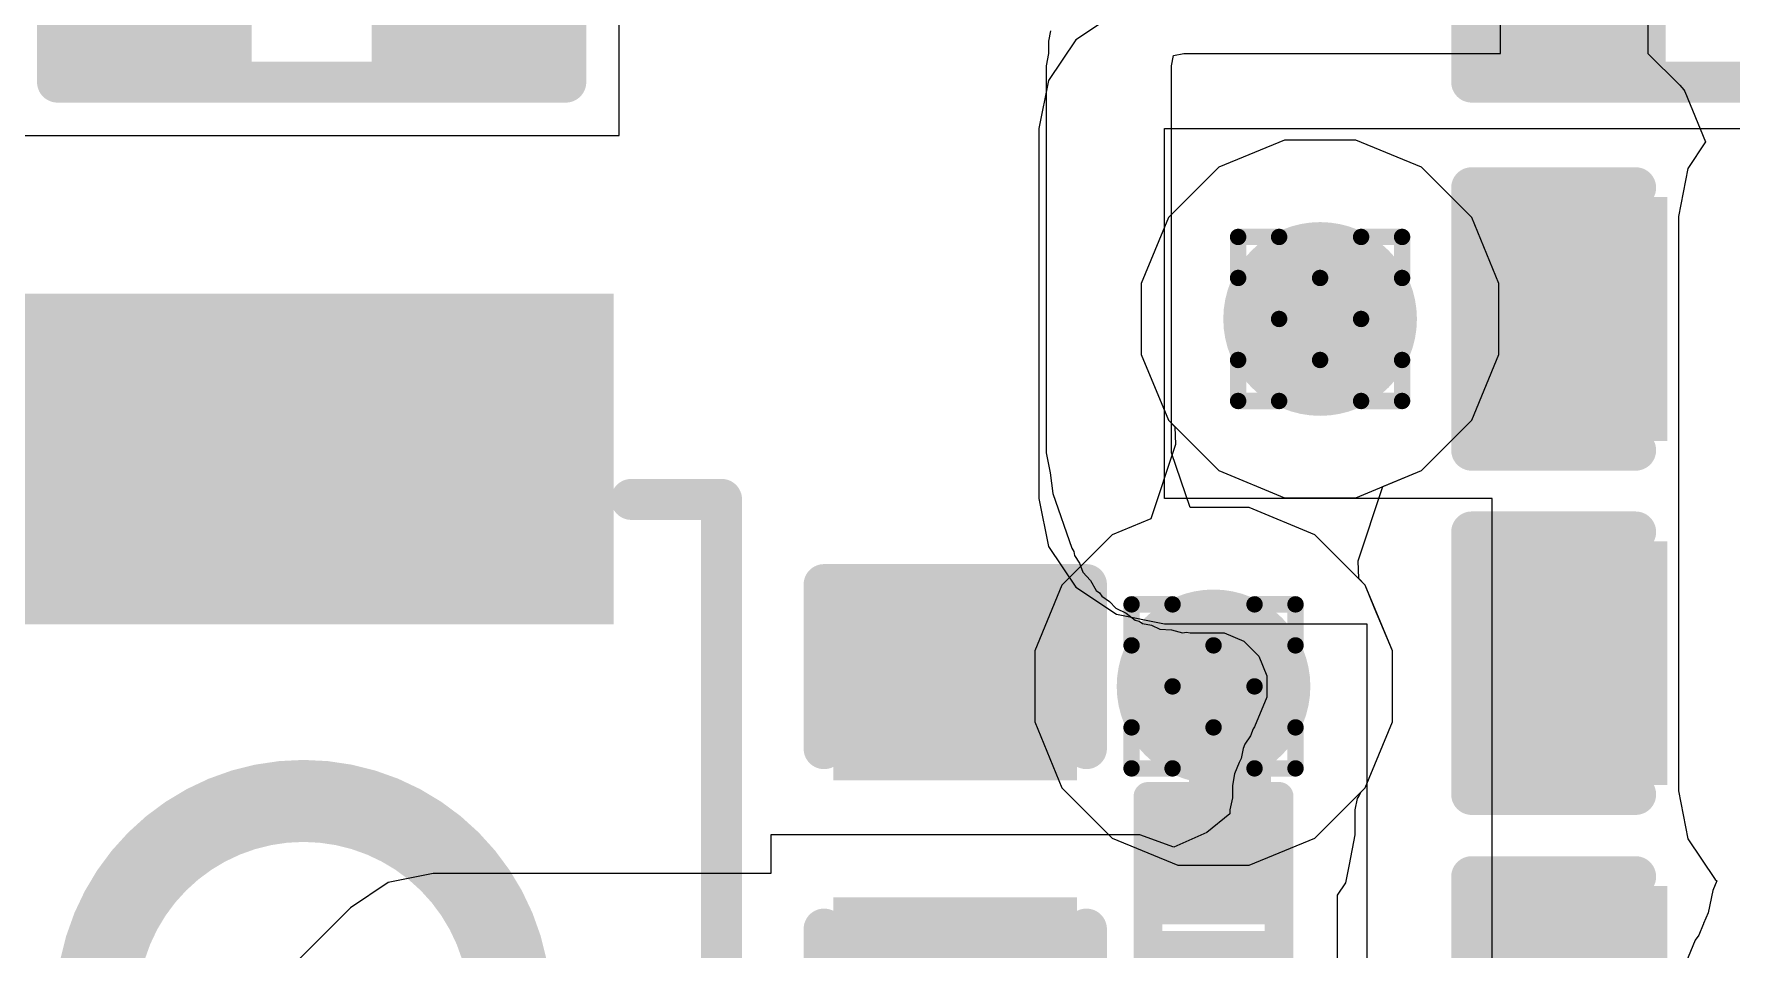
# Model space of a CAD drawing. Header units: inches. Extents: x -11 to 5379, y 0 to 5429.
# Drawn here: x 128.48 to 133.73, y 48.46 to 51.3 of the extents above; entities that cross this region are included whole.
import ezdxf

# ---------------------------------------------------------------- set-up
doc = ezdxf.new("R2010")
doc.units = ezdxf.units.IN
for name, color, linetype in [('Bottom Layer', 5, 'Continuous'), ('Drill Drawing', 1, 'Continuous'), ('GND', 16, 'Continuous'), ('PWR', 76, 'Continuous'), ('Top Layer', 1, 'Continuous'), ('Top Overlay', 2, 'Continuous'), ('Top Paste', 8, 'Continuous'), ('Top Solder', 216, 'Continuous'), ('Via Holes', 16, 'Continuous')]:
    doc.layers.add(name, color=color, linetype=linetype)

# ---------------------------------------------------------------- blocks, each defined once
blk = doc.blocks.new('B3U_1000P_188')
at = {"layer": 'Top Layer'}
for points in [[(-2.11, 0.86), (-1.29, 0.86), (-1.29, -0.86), (-2.11, -0.86)], [(1.29, 0.86), (2.11, 0.86), (2.11, -0.86), (1.29, -0.86)]]:
    blk.add_hatch(color=1, dxfattribs=at).paths.add_polyline_path(points)
at = {"layer": 'Top Paste'}
for points in [[(-2.11, 0.86), (-1.29, 0.86), (-1.29, -0.86), (-2.11, -0.86)], [(1.29, 0.86), (2.11, 0.86), (2.11, -0.86), (1.29, -0.86)]]:
    blk.add_hatch(color=8, dxfattribs=at).paths.add_polyline_path(points)
at = {"layer": 'Top Solder'}
for points in [[(-2.2116, 0.9616), (-1.1884, 0.9616), (-1.1884, -0.9616), (-2.2116, -0.9616)], [(1.1884, 0.9616), (2.2116, 0.9616), (2.2116, -0.9616), (1.1884, -0.9616)]]:
    blk.add_hatch(color=216, dxfattribs=at).paths.add_polyline_path(points)
at = {"layer": 'Top Overlay'}
for points in [[(-1.5748, 1.2954, 0.127, 0.127, 0), (-1.5748, 1.016, 0.127, 0.127, 0)], [(-1.5748, 1.2954, 0.127, 0.127, 0), (1.5748, 1.2954, 0.127, 0.127, 0)], [(1.5748, 1.2954, 0.127, 0.127, 0), (1.5748, 1.016, 0.127, 0.127, 0)], [(-1.5748, -1.016, 0.127, 0.127, 0), (-1.5748, -1.2954, 0.127, 0.127, 0)], [(1.5748, -1.016, 0.127, 0.127, 0), (1.5748, -1.2954, 0.127, 0.127, 0)], [(-1.5748, -1.2954, 0.127, 0.127, 0), (1.5748, -1.2954, 0.127, 0.127, 0)]]:
    blk.add_lwpolyline(points, format="xyseb", dxfattribs=at)
for points in [[(-1.6065, 1.2954, 0.0635, 0.0635, 1), (-1.5431, 1.2954, 0.0635, 0.0635, 1)], [(-1.6065, 1.2954, 0.0635, 0.0635, 1), (-1.5431, 1.2954, 0.0635, 0.0635, 1)], [(1.5431, 1.2954, 0.0635, 0.0635, 1), (1.6066, 1.2954, 0.0635, 0.0635, 1)], [(1.5431, 1.2954, 0.0635, 0.0635, 1), (1.6066, 1.2954, 0.0635, 0.0635, 1)], [(-1.6065, 1.016, 0.0635, 0.0635, 1), (-1.5431, 1.016, 0.0635, 0.0635, 1)], [(1.5431, 1.016, 0.0635, 0.0635, 1), (1.6066, 1.016, 0.0635, 0.0635, 1)], [(0.6411, 0, 0.254, 0.254, 1), (-0.6411, 0, 0.254, 0.254, 1)], [(-0.7046, 0, 0.127, 0.127, 1), (-0.5776, 0, 0.127, 0.127, 1)], [(0.5776, 0, 0.127, 0.127, 1), (0.7046, 0, 0.127, 0.127, 1)], [(-1.6065, -1.016, 0.0635, 0.0635, 1), (-1.5431, -1.016, 0.0635, 0.0635, 1)], [(1.5431, -1.016, 0.0635, 0.0635, 1), (1.6066, -1.016, 0.0635, 0.0635, 1)], [(-1.6065, -1.2954, 0.0635, 0.0635, 1), (-1.5431, -1.2954, 0.0635, 0.0635, 1)], [(-1.6065, -1.2954, 0.0635, 0.0635, 1), (-1.5431, -1.2954, 0.0635, 0.0635, 1)], [(1.5431, -1.2954, 0.0635, 0.0635, 1), (1.6066, -1.2954, 0.0635, 0.0635, 1)], [(1.5431, -1.2954, 0.0635, 0.0635, 1), (1.6066, -1.2954, 0.0635, 0.0635, 1)]]:
    blk.add_lwpolyline(points, format="xyseb", close=True, dxfattribs=at)
blk = doc.blocks.new('R___0402_430')
at = {"layer": 'Top Layer'}
for points in [[(-0.6985, -0.3175), (-0.6985, 0.3175), (-0.2413, 0.3175), (-0.2413, -0.3175)], [(0.2413, -0.3175), (0.2413, 0.3175), (0.6985, 0.3175), (0.6985, -0.3175)]]:
    blk.add_hatch(color=1, dxfattribs=at).paths.add_polyline_path(points)
at = {"layer": 'Top Paste'}
for points in [[(-0.6985, -0.3175), (-0.6985, 0.3175), (-0.2413, 0.3175), (-0.2413, -0.3175)], [(0.2413, -0.3175), (0.2413, 0.3175), (0.6985, 0.3175), (0.6985, -0.3175)]]:
    blk.add_hatch(color=8, dxfattribs=at).paths.add_polyline_path(points)
at = {"layer": 'Top Solder'}
for points in [[(-0.7535, -0.3725), (-0.7535, 0.3725), (-0.1863, 0.3725), (-0.1863, -0.3725)], [(0.1863, -0.3725), (0.1863, 0.3725), (0.7535, 0.3725), (0.7535, -0.3725)]]:
    blk.add_hatch(color=216, dxfattribs=at).paths.add_polyline_path(points)
at = {"layer": 'Top Overlay'}
for points in [[(-0.7874, 0.4064, 0.127, 0.127, 0), (-0.7874, -0.4064, 0.127, 0.127, 0)], [(0.7874, 0.4064, 0.127, 0.127, 0), (-0.7874, 0.4064, 0.127, 0.127, 0)], [(0.7874, 0.4064, 0.127, 0.127, 0), (0.7874, -0.4064, 0.127, 0.127, 0)], [(0.7874, -0.4064, 0.127, 0.127, 0), (-0.7874, -0.4064, 0.127, 0.127, 0)], [(0.8128, -0.4318, 0.00323, 0.00323, 0), (-0.8128, -0.4318, 0.00323, 0.00323, 0)]]:
    blk.add_lwpolyline(points, format="xyseb", dxfattribs=at)
for points in [[(-0.8191, 0.4064, 0.0635, 0.0635, 1), (-0.7556, 0.4064, 0.0635, 0.0635, 1)], [(-0.8191, 0.4064, 0.0635, 0.0635, 1), (-0.7556, 0.4064, 0.0635, 0.0635, 1)], [(0.7556, 0.4064, 0.0635, 0.0635, 1), (0.8191, 0.4064, 0.0635, 0.0635, 1)], [(0.7556, 0.4064, 0.0635, 0.0635, 1), (0.8191, 0.4064, 0.0635, 0.0635, 1)], [(-0.8191, -0.4064, 0.0635, 0.0635, 1), (-0.7556, -0.4064, 0.0635, 0.0635, 1)], [(-0.8191, -0.4064, 0.0635, 0.0635, 1), (-0.7556, -0.4064, 0.0635, 0.0635, 1)], [(0.7556, -0.4064, 0.0635, 0.0635, 1), (0.8191, -0.4064, 0.0635, 0.0635, 1)], [(0.7556, -0.4064, 0.0635, 0.0635, 1), (0.8191, -0.4064, 0.0635, 0.0635, 1)], [(-0.8136, -0.4318, 0.00161, 0.00161, 1), (-0.812, -0.4318, 0.00161, 0.00161, 1)], [(0.812, -0.4318, 0.00161, 0.00161, 1), (0.8136, -0.4318, 0.00161, 0.00161, 1)]]:
    blk.add_lwpolyline(points, format="xyseb", close=True, dxfattribs=at)
blk = doc.blocks.new('R___0402_459')
at = {"layer": 'Top Layer'}
for points in [[(-0.6985, -0.3175), (-0.6985, 0.3175), (-0.2413, 0.3175), (-0.2413, -0.3175)], [(0.2413, -0.3175), (0.2413, 0.3175), (0.6985, 0.3175), (0.6985, -0.3175)]]:
    blk.add_hatch(color=1, dxfattribs=at).paths.add_polyline_path(points)
at = {"layer": 'Top Paste'}
for points in [[(-0.6985, -0.3175), (-0.6985, 0.3175), (-0.2413, 0.3175), (-0.2413, -0.3175)], [(0.2413, -0.3175), (0.2413, 0.3175), (0.6985, 0.3175), (0.6985, -0.3175)]]:
    blk.add_hatch(color=8, dxfattribs=at).paths.add_polyline_path(points)
at = {"layer": 'Top Solder'}
for points in [[(-0.7535, -0.3725), (-0.7535, 0.3725), (-0.1863, 0.3725), (-0.1863, -0.3725)], [(0.1863, -0.3725), (0.1863, 0.3725), (0.7535, 0.3725), (0.7535, -0.3725)]]:
    blk.add_hatch(color=216, dxfattribs=at).paths.add_polyline_path(points)
at = {"layer": 'Top Overlay'}
for points in [[(0.7874, 0.4064, 0.127, 0.127, 0), (-0.7874, 0.4064, 0.127, 0.127, 0)], [(-0.7874, 0.4064, 0.127, 0.127, 0), (-0.7874, -0.4064, 0.127, 0.127, 0)], [(0.7874, 0.4064, 0.127, 0.127, 0), (0.7874, -0.4064, 0.127, 0.127, 0)], [(0.7874, -0.4064, 0.127, 0.127, 0), (-0.7874, -0.4064, 0.127, 0.127, 0)], [(0.8128, -0.4318, 0.00323, 0.00323, 0), (-0.8128, -0.4318, 0.00323, 0.00323, 0)]]:
    blk.add_lwpolyline(points, format="xyseb", dxfattribs=at)
for points in [[(-0.8191, 0.4064, 0.0635, 0.0635, 1), (-0.7556, 0.4064, 0.0635, 0.0635, 1)], [(-0.8191, 0.4064, 0.0635, 0.0635, 1), (-0.7556, 0.4064, 0.0635, 0.0635, 1)], [(0.7556, 0.4064, 0.0635, 0.0635, 1), (0.8191, 0.4064, 0.0635, 0.0635, 1)], [(0.7556, 0.4064, 0.0635, 0.0635, 1), (0.8191, 0.4064, 0.0635, 0.0635, 1)], [(-0.8191, -0.4064, 0.0635, 0.0635, 1), (-0.7556, -0.4064, 0.0635, 0.0635, 1)], [(-0.8191, -0.4064, 0.0635, 0.0635, 1), (-0.7556, -0.4064, 0.0635, 0.0635, 1)], [(0.7556, -0.4064, 0.0635, 0.0635, 1), (0.8191, -0.4064, 0.0635, 0.0635, 1)], [(0.7556, -0.4064, 0.0635, 0.0635, 1), (0.8191, -0.4064, 0.0635, 0.0635, 1)], [(-0.8136, -0.4318, 0.00161, 0.00161, 1), (-0.812, -0.4318, 0.00161, 0.00161, 1)], [(0.812, -0.4318, 0.00161, 0.00161, 1), (0.8136, -0.4318, 0.00161, 0.00161, 1)]]:
    blk.add_lwpolyline(points, format="xyseb", close=True, dxfattribs=at)
blk = doc.blocks.new('DFN_2_0_3_0_6__570')
at = {"layer": 'Top Layer'}
for points in [[(-0.33, -0.13), (-0.33, 0.13), (-0.06, 0.13), (-0.06, -0.13)], [(0.06, -0.13), (0.06, 0.13), (0.33, 0.13), (0.33, -0.13)]]:
    blk.add_hatch(color=1, dxfattribs=at).paths.add_polyline_path(points)
at = {"layer": 'Top Paste'}
for points in [[(-0.33, -0.13), (-0.33, 0.13), (-0.06, 0.13), (-0.06, -0.13)], [(0.06, -0.13), (0.06, 0.13), (0.33, 0.13), (0.33, -0.13)]]:
    blk.add_hatch(color=8, dxfattribs=at).paths.add_polyline_path(points)
at = {"layer": 'Top Solder'}
for points in [[(-0.38, -0.18), (-0.38, 0.18), (-0.01, 0.18), (-0.01, -0.18)], [(0.01, -0.18), (0.01, 0.18), (0.38, 0.18), (0.38, -0.18)]]:
    blk.add_hatch(color=216, dxfattribs=at).paths.add_polyline_path(points)
at = {"layer": 'Top Overlay'}
for points in [[(0.4064, 0.2032, 0.0889, 0.0889, 0), (-0.4064, 0.2032, 0.0889, 0.0889, 0)], [(-0.4064, -0.2032, 0.0889, 0.0889, 0), (-0.4064, 0.2032, 0.0889, 0.0889, 0)], [(0.4064, -0.2032, 0.0889, 0.0889, 0), (0.4064, 0.2032, 0.0889, 0.0889, 0)], [(0.4064, -0.2032, 0.0889, 0.0889, 0), (-0.4064, -0.2032, 0.0889, 0.0889, 0)]]:
    blk.add_lwpolyline(points, format="xyseb", dxfattribs=at)
for points in [[(-0.4286, 0.2032, 0.0445, 0.0445, 1), (-0.3842, 0.2032, 0.0445, 0.0445, 1)], [(-0.4286, 0.2032, 0.0445, 0.0445, 1), (-0.3842, 0.2032, 0.0445, 0.0445, 1)], [(0.3842, 0.2032, 0.0445, 0.0445, 1), (0.4286, 0.2032, 0.0445, 0.0445, 1)], [(0.3842, 0.2032, 0.0445, 0.0445, 1), (0.4286, 0.2032, 0.0445, 0.0445, 1)], [(-0.4286, -0.2032, 0.0445, 0.0445, 1), (-0.3842, -0.2032, 0.0445, 0.0445, 1)], [(-0.4286, -0.2032, 0.0445, 0.0445, 1), (-0.3842, -0.2032, 0.0445, 0.0445, 1)], [(0.3842, -0.2032, 0.0445, 0.0445, 1), (0.4286, -0.2032, 0.0445, 0.0445, 1)], [(0.3842, -0.2032, 0.0445, 0.0445, 1), (0.4286, -0.2032, 0.0445, 0.0445, 1)]]:
    blk.add_lwpolyline(points, format="xyseb", close=True, dxfattribs=at)
blk = doc.blocks.new('C___0402_678')
at = {"layer": 'Top Layer'}
for points in [[(-0.6985, -0.3175), (-0.6985, 0.3175), (-0.2413, 0.3175), (-0.2413, -0.3175)], [(0.2413, -0.3175), (0.2413, 0.3175), (0.6985, 0.3175), (0.6985, -0.3175)]]:
    blk.add_hatch(color=1, dxfattribs=at).paths.add_polyline_path(points)
at = {"layer": 'Top Paste'}
for points in [[(-0.6985, -0.3175), (-0.6985, 0.3175), (-0.2413, 0.3175), (-0.2413, -0.3175)], [(0.2413, -0.3175), (0.2413, 0.3175), (0.6985, 0.3175), (0.6985, -0.3175)]]:
    blk.add_hatch(color=8, dxfattribs=at).paths.add_polyline_path(points)
at = {"layer": 'Top Solder'}
for points in [[(-0.7585, -0.3775), (-0.7585, 0.3775), (-0.1813, 0.3775), (-0.1813, -0.3775)], [(0.1813, -0.3775), (0.1813, 0.3775), (0.7585, 0.3775), (0.7585, -0.3775)]]:
    blk.add_hatch(color=216, dxfattribs=at).paths.add_polyline_path(points)
at = {"layer": 'Top Overlay'}
for points in [[(-0.2794, 0.4064, 0.127, 0.127, 0), (-0.7874, 0.4064, 0.127, 0.127, 0)], [(-0.7874, -0.4064, 0.127, 0.127, 0), (-0.7874, 0.4064, 0.127, 0.127, 0)], [(0.7874, 0.4064, 0.127, 0.127, 0), (0.2794, 0.4064, 0.127, 0.127, 0)], [(0.7874, -0.4064, 0.127, 0.127, 0), (0.7874, 0.4064, 0.127, 0.127, 0)], [(-0.2794, -0.4064, 0.127, 0.127, 0), (-0.7874, -0.4064, 0.127, 0.127, 0)], [(0.7874, -0.4064, 0.127, 0.127, 0), (0.2794, -0.4064, 0.127, 0.127, 0)]]:
    blk.add_lwpolyline(points, format="xyseb", dxfattribs=at)
for points in [[(-0.8191, 0.4064, 0.0635, 0.0635, 1), (-0.7556, 0.4064, 0.0635, 0.0635, 1)], [(-0.8191, 0.4064, 0.0635, 0.0635, 1), (-0.7556, 0.4064, 0.0635, 0.0635, 1)], [(-0.3111, 0.4064, 0.0635, 0.0635, 1), (-0.2477, 0.4064, 0.0635, 0.0635, 1)], [(0.2477, 0.4064, 0.0635, 0.0635, 1), (0.3111, 0.4064, 0.0635, 0.0635, 1)], [(0.7556, 0.4064, 0.0635, 0.0635, 1), (0.8191, 0.4064, 0.0635, 0.0635, 1)], [(0.7556, 0.4064, 0.0635, 0.0635, 1), (0.8191, 0.4064, 0.0635, 0.0635, 1)], [(-0.8191, -0.4064, 0.0635, 0.0635, 1), (-0.7556, -0.4064, 0.0635, 0.0635, 1)], [(-0.8191, -0.4064, 0.0635, 0.0635, 1), (-0.7556, -0.4064, 0.0635, 0.0635, 1)], [(-0.3111, -0.4064, 0.0635, 0.0635, 1), (-0.2477, -0.4064, 0.0635, 0.0635, 1)], [(0.2477, -0.4064, 0.0635, 0.0635, 1), (0.3111, -0.4064, 0.0635, 0.0635, 1)], [(0.7556, -0.4064, 0.0635, 0.0635, 1), (0.8191, -0.4064, 0.0635, 0.0635, 1)], [(0.7556, -0.4064, 0.0635, 0.0635, 1), (0.8191, -0.4064, 0.0635, 0.0635, 1)]]:
    blk.add_lwpolyline(points, format="xyseb", close=True, dxfattribs=at)
blk = doc.blocks.new('C___0402_679')
at = {"layer": 'Top Layer'}
for points in [[(-0.6985, -0.3175), (-0.6985, 0.3175), (-0.2413, 0.3175), (-0.2413, -0.3175)], [(0.2413, -0.3175), (0.2413, 0.3175), (0.6985, 0.3175), (0.6985, -0.3175)]]:
    blk.add_hatch(color=1, dxfattribs=at).paths.add_polyline_path(points)
at = {"layer": 'Top Paste'}
for points in [[(-0.6985, -0.3175), (-0.6985, 0.3175), (-0.2413, 0.3175), (-0.2413, -0.3175)], [(0.2413, -0.3175), (0.2413, 0.3175), (0.6985, 0.3175), (0.6985, -0.3175)]]:
    blk.add_hatch(color=8, dxfattribs=at).paths.add_polyline_path(points)
at = {"layer": 'Top Solder'}
for points in [[(-0.7585, -0.3775), (-0.7585, 0.3775), (-0.1813, 0.3775), (-0.1813, -0.3775)], [(0.1813, -0.3775), (0.1813, 0.3775), (0.7585, 0.3775), (0.7585, -0.3775)]]:
    blk.add_hatch(color=216, dxfattribs=at).paths.add_polyline_path(points)
at = {"layer": 'Top Overlay'}
for points in [[(-0.7874, -0.4064, 0.127, 0.127, 0), (-0.7874, 0.4064, 0.127, 0.127, 0)], [(-0.7874, 0.4064, 0.127, 0.127, 0), (-0.2794, 0.4064, 0.127, 0.127, 0)], [(0.2794, 0.4064, 0.127, 0.127, 0), (0.7874, 0.4064, 0.127, 0.127, 0)], [(0.7874, -0.4064, 0.127, 0.127, 0), (0.7874, 0.4064, 0.127, 0.127, 0)], [(-0.7874, -0.4064, 0.127, 0.127, 0), (-0.2794, -0.4064, 0.127, 0.127, 0)], [(0.2794, -0.4064, 0.127, 0.127, 0), (0.7874, -0.4064, 0.127, 0.127, 0)]]:
    blk.add_lwpolyline(points, format="xyseb", dxfattribs=at)
for points in [[(-0.8191, 0.4064, 0.0635, 0.0635, 1), (-0.7556, 0.4064, 0.0635, 0.0635, 1)], [(-0.8191, 0.4064, 0.0635, 0.0635, 1), (-0.7556, 0.4064, 0.0635, 0.0635, 1)], [(-0.3111, 0.4064, 0.0635, 0.0635, 1), (-0.2477, 0.4064, 0.0635, 0.0635, 1)], [(0.2477, 0.4064, 0.0635, 0.0635, 1), (0.3111, 0.4064, 0.0635, 0.0635, 1)], [(0.7556, 0.4064, 0.0635, 0.0635, 1), (0.8191, 0.4064, 0.0635, 0.0635, 1)], [(0.7556, 0.4064, 0.0635, 0.0635, 1), (0.8191, 0.4064, 0.0635, 0.0635, 1)], [(-0.8191, -0.4064, 0.0635, 0.0635, 1), (-0.7556, -0.4064, 0.0635, 0.0635, 1)], [(-0.8191, -0.4064, 0.0635, 0.0635, 1), (-0.7556, -0.4064, 0.0635, 0.0635, 1)], [(-0.3111, -0.4064, 0.0635, 0.0635, 1), (-0.2477, -0.4064, 0.0635, 0.0635, 1)], [(0.2477, -0.4064, 0.0635, 0.0635, 1), (0.3111, -0.4064, 0.0635, 0.0635, 1)], [(0.7556, -0.4064, 0.0635, 0.0635, 1), (0.8191, -0.4064, 0.0635, 0.0635, 1)], [(0.7556, -0.4064, 0.0635, 0.0635, 1), (0.8191, -0.4064, 0.0635, 0.0635, 1)]]:
    blk.add_lwpolyline(points, format="xyseb", close=True, dxfattribs=at)
blk = doc.blocks.new('C___0402_680')
at = {"layer": 'Top Layer'}
for points in [[(-0.6985, -0.3175), (-0.6985, 0.3175), (-0.2413, 0.3175), (-0.2413, -0.3175)], [(0.2413, -0.3175), (0.2413, 0.3175), (0.6985, 0.3175), (0.6985, -0.3175)]]:
    blk.add_hatch(color=1, dxfattribs=at).paths.add_polyline_path(points)
at = {"layer": 'Top Paste'}
for points in [[(-0.6985, -0.3175), (-0.6985, 0.3175), (-0.2413, 0.3175), (-0.2413, -0.3175)], [(0.2413, -0.3175), (0.2413, 0.3175), (0.6985, 0.3175), (0.6985, -0.3175)]]:
    blk.add_hatch(color=8, dxfattribs=at).paths.add_polyline_path(points)
at = {"layer": 'Top Solder'}
for points in [[(-0.7585, -0.3775), (-0.7585, 0.3775), (-0.1813, 0.3775), (-0.1813, -0.3775)], [(0.1813, -0.3775), (0.1813, 0.3775), (0.7585, 0.3775), (0.7585, -0.3775)]]:
    blk.add_hatch(color=216, dxfattribs=at).paths.add_polyline_path(points)
at = {"layer": 'Top Overlay'}
for points in [[(-0.7874, -0.4064, 0.127, 0.127, 0), (-0.7874, 0.4064, 0.127, 0.127, 0)], [(-0.7874, 0.4064, 0.127, 0.127, 0), (-0.2794, 0.4064, 0.127, 0.127, 0)], [(0.2794, 0.4064, 0.127, 0.127, 0), (0.7874, 0.4064, 0.127, 0.127, 0)], [(0.7874, -0.4064, 0.127, 0.127, 0), (0.7874, 0.4064, 0.127, 0.127, 0)], [(-0.7874, -0.4064, 0.127, 0.127, 0), (-0.2794, -0.4064, 0.127, 0.127, 0)], [(0.2794, -0.4064, 0.127, 0.127, 0), (0.7874, -0.4064, 0.127, 0.127, 0)]]:
    blk.add_lwpolyline(points, format="xyseb", dxfattribs=at)
for points in [[(-0.8191, 0.4064, 0.0635, 0.0635, 1), (-0.7556, 0.4064, 0.0635, 0.0635, 1)], [(-0.8191, 0.4064, 0.0635, 0.0635, 1), (-0.7556, 0.4064, 0.0635, 0.0635, 1)], [(-0.3111, 0.4064, 0.0635, 0.0635, 1), (-0.2477, 0.4064, 0.0635, 0.0635, 1)], [(0.2477, 0.4064, 0.0635, 0.0635, 1), (0.3111, 0.4064, 0.0635, 0.0635, 1)], [(0.7556, 0.4064, 0.0635, 0.0635, 1), (0.8191, 0.4064, 0.0635, 0.0635, 1)], [(0.7556, 0.4064, 0.0635, 0.0635, 1), (0.8191, 0.4064, 0.0635, 0.0635, 1)], [(-0.8191, -0.4064, 0.0635, 0.0635, 1), (-0.7556, -0.4064, 0.0635, 0.0635, 1)], [(-0.8191, -0.4064, 0.0635, 0.0635, 1), (-0.7556, -0.4064, 0.0635, 0.0635, 1)], [(-0.3111, -0.4064, 0.0635, 0.0635, 1), (-0.2477, -0.4064, 0.0635, 0.0635, 1)], [(0.2477, -0.4064, 0.0635, 0.0635, 1), (0.3111, -0.4064, 0.0635, 0.0635, 1)], [(0.7556, -0.4064, 0.0635, 0.0635, 1), (0.8191, -0.4064, 0.0635, 0.0635, 1)], [(0.7556, -0.4064, 0.0635, 0.0635, 1), (0.8191, -0.4064, 0.0635, 0.0635, 1)]]:
    blk.add_lwpolyline(points, format="xyseb", close=True, dxfattribs=at)
blk = doc.blocks.new('C___0402_681')
at = {"layer": 'Top Layer'}
for points in [[(-0.6985, -0.3175), (-0.6985, 0.3175), (-0.2413, 0.3175), (-0.2413, -0.3175)], [(0.2413, -0.3175), (0.2413, 0.3175), (0.6985, 0.3175), (0.6985, -0.3175)]]:
    blk.add_hatch(color=1, dxfattribs=at).paths.add_polyline_path(points)
at = {"layer": 'Top Paste'}
for points in [[(-0.6985, -0.3175), (-0.6985, 0.3175), (-0.2413, 0.3175), (-0.2413, -0.3175)], [(0.2413, -0.3175), (0.2413, 0.3175), (0.6985, 0.3175), (0.6985, -0.3175)]]:
    blk.add_hatch(color=8, dxfattribs=at).paths.add_polyline_path(points)
at = {"layer": 'Top Solder'}
for points in [[(-0.7585, -0.3775), (-0.7585, 0.3775), (-0.1813, 0.3775), (-0.1813, -0.3775)], [(0.1813, -0.3775), (0.1813, 0.3775), (0.7585, 0.3775), (0.7585, -0.3775)]]:
    blk.add_hatch(color=216, dxfattribs=at).paths.add_polyline_path(points)
at = {"layer": 'Top Overlay'}
for points in [[(-0.7874, 0.4064, 0.127, 0.127, 0), (-0.2794, 0.4064, 0.127, 0.127, 0)], [(-0.7874, -0.4064, 0.127, 0.127, 0), (-0.7874, 0.4064, 0.127, 0.127, 0)], [(0.2794, 0.4064, 0.127, 0.127, 0), (0.7874, 0.4064, 0.127, 0.127, 0)], [(0.7874, -0.4064, 0.127, 0.127, 0), (0.7874, 0.4064, 0.127, 0.127, 0)], [(-0.7874, -0.4064, 0.127, 0.127, 0), (-0.2794, -0.4064, 0.127, 0.127, 0)], [(0.2794, -0.4064, 0.127, 0.127, 0), (0.7874, -0.4064, 0.127, 0.127, 0)]]:
    blk.add_lwpolyline(points, format="xyseb", dxfattribs=at)
for points in [[(-0.8191, 0.4064, 0.0635, 0.0635, 1), (-0.7556, 0.4064, 0.0635, 0.0635, 1)], [(-0.8191, 0.4064, 0.0635, 0.0635, 1), (-0.7556, 0.4064, 0.0635, 0.0635, 1)], [(-0.3111, 0.4064, 0.0635, 0.0635, 1), (-0.2477, 0.4064, 0.0635, 0.0635, 1)], [(0.2477, 0.4064, 0.0635, 0.0635, 1), (0.3111, 0.4064, 0.0635, 0.0635, 1)], [(0.7556, 0.4064, 0.0635, 0.0635, 1), (0.8191, 0.4064, 0.0635, 0.0635, 1)], [(0.7556, 0.4064, 0.0635, 0.0635, 1), (0.8191, 0.4064, 0.0635, 0.0635, 1)], [(-0.8191, -0.4064, 0.0635, 0.0635, 1), (-0.7556, -0.4064, 0.0635, 0.0635, 1)], [(-0.8191, -0.4064, 0.0635, 0.0635, 1), (-0.7556, -0.4064, 0.0635, 0.0635, 1)], [(-0.3111, -0.4064, 0.0635, 0.0635, 1), (-0.2477, -0.4064, 0.0635, 0.0635, 1)], [(0.2477, -0.4064, 0.0635, 0.0635, 1), (0.3111, -0.4064, 0.0635, 0.0635, 1)], [(0.7556, -0.4064, 0.0635, 0.0635, 1), (0.8191, -0.4064, 0.0635, 0.0635, 1)], [(0.7556, -0.4064, 0.0635, 0.0635, 1), (0.8191, -0.4064, 0.0635, 0.0635, 1)]]:
    blk.add_lwpolyline(points, format="xyseb", close=True, dxfattribs=at)

msp = doc.modelspace()

# ---------------------------------------------------------------- hatches: boundary and pattern name
at = {"layer": 'Bottom Layer'}
h = msp.add_hatch(color=5, dxfattribs=at)
edge = h.paths.add_edge_path()
edge.add_arc((132.461, 50.4138), 0.3, 0, 360)
h = msp.add_hatch(color=5, dxfattribs=at)
edge = h.paths.add_edge_path()
edge.add_arc((132.1308, 49.276), 0.3, 0, 360)
at = {"layer": 'GND'}
h = msp.add_hatch(color=16, dxfattribs=at)
edge = h.paths.add_edge_path()
edge.add_arc((132.461, 50.4138), 0.3, 0, 360)
h = msp.add_hatch(color=16, dxfattribs=at)
edge = h.paths.add_edge_path()
edge.add_arc((132.1308, 49.276), 0.3, 0, 360)
at = {"layer": 'PWR'}
h = msp.add_hatch(color=76, dxfattribs=at)
edge = h.paths.add_edge_path()
edge.add_arc((132.461, 50.4138), 0.3, 0, 360)
h = msp.add_hatch(color=76, dxfattribs=at)
edge = h.paths.add_edge_path()
edge.add_arc((132.1308, 49.276), 0.3, 0, 360)
at = {"layer": 'Top Layer'}
h = msp.add_hatch(color=1, dxfattribs=at)
edge = h.paths.add_edge_path()
edge.add_arc((132.461, 50.4138), 0.3, 0, 360)
h = msp.add_hatch(color=1, dxfattribs=at)
edge = h.paths.add_edge_path()
edge.add_arc((132.1308, 49.276), 0.3, 0, 360)
at = {"layer": 'Via Holes'}
h = msp.add_hatch(color=7, dxfattribs=at)
edge = h.paths.add_edge_path()
edge.add_arc((132.461, 50.4138), 0.15, 0, 360)
h = msp.add_hatch(color=7, dxfattribs=at)
edge = h.paths.add_edge_path()
edge.add_arc((132.1308, 49.276), 0.15, 0, 360)

# ---------------------------------------------------------------- linework, layer by layer
at = {"layer": 'Bottom Layer'}
for p, q in [((132.3508, 50.9678), (132.1472, 50.8835)), ((132.5712, 50.9678), (132.3508, 50.9678)), ((132.7748, 50.8835), (132.5712, 50.9678)), ((132.1472, 50.8835), (131.9913, 50.7276)), ((132.9307, 50.7276), (132.7748, 50.8835)), ((131.9913, 50.7276), (131.907, 50.524)), ((133.015, 50.524), (132.9307, 50.7276)), ((131.907, 50.524), (131.907, 50.3036)), ((133.015, 50.3036), (133.015, 50.524)), ((131.907, 50.3036), (131.9913, 50.1)), ((132.9307, 50.1), (133.015, 50.3036)), ((131.9913, 50.1), (132.1472, 49.9442)), ((132.7748, 49.9442), (132.9307, 50.1)), ((132.1472, 49.9442), (132.3508, 49.8598)), ((132.5712, 49.8598), (132.7748, 49.9442)), ((132.3508, 49.8598), (132.5712, 49.8598))]:
    msp.add_line(p, q, dxfattribs=at)
at = {"layer": 'Drill Drawing'}
for points in [[(132.207, 50.5408, 0.0508, 0.0508, 0), (132.207, 50.6678, 0.0508, 0.0508, 0)], [(132.207, 50.6678, 0.0508, 0.0508, 0), (132.334, 50.6678, 0.0508, 0.0508, 0)], [(132.334, 50.6678, 0.0508, 0.0508, 0), (132.461, 50.5408, 0.0508, 0.0508, 0)], [(132.461, 50.5408, 0.0508, 0.0508, 0), (132.588, 50.6678, 0.0508, 0.0508, 0)], [(132.588, 50.6678, 0.0508, 0.0508, 0), (132.715, 50.6678, 0.0508, 0.0508, 0)], [(132.715, 50.5408, 0.0508, 0.0508, 0), (132.715, 50.6678, 0.0508, 0.0508, 0)], [(132.207, 50.5408, 0.0508, 0.0508, 0), (132.334, 50.4138, 0.0508, 0.0508, 0)], [(132.588, 50.4138, 0.0508, 0.0508, 0), (132.715, 50.5408, 0.0508, 0.0508, 0)], [(132.207, 50.2868, 0.0508, 0.0508, 0), (132.334, 50.4138, 0.0508, 0.0508, 0)], [(132.588, 50.4138, 0.0508, 0.0508, 0), (132.715, 50.2868, 0.0508, 0.0508, 0)], [(132.207, 50.1598, 0.0508, 0.0508, 0), (132.207, 50.2868, 0.0508, 0.0508, 0)], [(132.334, 50.1598, 0.0508, 0.0508, 0), (132.461, 50.2868, 0.0508, 0.0508, 0)], [(132.461, 50.2868, 0.0508, 0.0508, 0), (132.588, 50.1598, 0.0508, 0.0508, 0)], [(132.715, 50.1598, 0.0508, 0.0508, 0), (132.715, 50.2868, 0.0508, 0.0508, 0)], [(132.207, 50.1598, 0.0508, 0.0508, 0), (132.334, 50.1598, 0.0508, 0.0508, 0)], [(132.588, 50.1598, 0.0508, 0.0508, 0), (132.715, 50.1598, 0.0508, 0.0508, 0)], [(131.8768, 49.403, 0.0508, 0.0508, 0), (131.8768, 49.53, 0.0508, 0.0508, 0)], [(131.8768, 49.53, 0.0508, 0.0508, 0), (132.0038, 49.53, 0.0508, 0.0508, 0)], [(132.0038, 49.53, 0.0508, 0.0508, 0), (132.1308, 49.403, 0.0508, 0.0508, 0)], [(132.1308, 49.403, 0.0508, 0.0508, 0), (132.2578, 49.53, 0.0508, 0.0508, 0)], [(132.2578, 49.53, 0.0508, 0.0508, 0), (132.3848, 49.53, 0.0508, 0.0508, 0)], [(132.3848, 49.403, 0.0508, 0.0508, 0), (132.3848, 49.53, 0.0508, 0.0508, 0)], [(131.8768, 49.403, 0.0508, 0.0508, 0), (132.0038, 49.276, 0.0508, 0.0508, 0)], [(132.2578, 49.276, 0.0508, 0.0508, 0), (132.3848, 49.403, 0.0508, 0.0508, 0)], [(131.8768, 49.149, 0.0508, 0.0508, 0), (132.0038, 49.276, 0.0508, 0.0508, 0)], [(132.2578, 49.276, 0.0508, 0.0508, 0), (132.3848, 49.149, 0.0508, 0.0508, 0)], [(131.8768, 49.022, 0.0508, 0.0508, 0), (131.8768, 49.149, 0.0508, 0.0508, 0)], [(132.0038, 49.022, 0.0508, 0.0508, 0), (132.1308, 49.149, 0.0508, 0.0508, 0)], [(132.1308, 49.149, 0.0508, 0.0508, 0), (132.2578, 49.022, 0.0508, 0.0508, 0)], [(132.3848, 49.022, 0.0508, 0.0508, 0), (132.3848, 49.149, 0.0508, 0.0508, 0)], [(131.8768, 49.022, 0.0508, 0.0508, 0), (132.0038, 49.022, 0.0508, 0.0508, 0)], [(132.2578, 49.022, 0.0508, 0.0508, 0), (132.3848, 49.022, 0.0508, 0.0508, 0)]]:
    msp.add_lwpolyline(points, format="xyseb", dxfattribs=at)
for points in [[(132.1943, 50.6678, 0.0254, 0.0254, 1), (132.2197, 50.6678, 0.0254, 0.0254, 1)], [(132.1943, 50.6678, 0.0254, 0.0254, 1), (132.2197, 50.6678, 0.0254, 0.0254, 1)], [(132.3213, 50.6678, 0.0254, 0.0254, 1), (132.3467, 50.6678, 0.0254, 0.0254, 1)], [(132.3213, 50.6678, 0.0254, 0.0254, 1), (132.3467, 50.6678, 0.0254, 0.0254, 1)], [(132.5753, 50.6678, 0.0254, 0.0254, 1), (132.6007, 50.6678, 0.0254, 0.0254, 1)], [(132.5753, 50.6678, 0.0254, 0.0254, 1), (132.6007, 50.6678, 0.0254, 0.0254, 1)], [(132.7023, 50.6678, 0.0254, 0.0254, 1), (132.7277, 50.6678, 0.0254, 0.0254, 1)], [(132.7023, 50.6678, 0.0254, 0.0254, 1), (132.7277, 50.6678, 0.0254, 0.0254, 1)], [(132.1943, 50.5408, 0.0254, 0.0254, 1), (132.2197, 50.5408, 0.0254, 0.0254, 1)], [(132.1943, 50.5408, 0.0254, 0.0254, 1), (132.2197, 50.5408, 0.0254, 0.0254, 1)], [(132.4483, 50.5408, 0.0254, 0.0254, 1), (132.4737, 50.5408, 0.0254, 0.0254, 1)], [(132.4483, 50.5408, 0.0254, 0.0254, 1), (132.4737, 50.5408, 0.0254, 0.0254, 1)], [(132.7023, 50.5408, 0.0254, 0.0254, 1), (132.7277, 50.5408, 0.0254, 0.0254, 1)], [(132.7023, 50.5408, 0.0254, 0.0254, 1), (132.7277, 50.5408, 0.0254, 0.0254, 1)], [(132.3213, 50.4138, 0.0254, 0.0254, 1), (132.3467, 50.4138, 0.0254, 0.0254, 1)], [(132.3213, 50.4138, 0.0254, 0.0254, 1), (132.3467, 50.4138, 0.0254, 0.0254, 1)], [(132.5753, 50.4138, 0.0254, 0.0254, 1), (132.6007, 50.4138, 0.0254, 0.0254, 1)], [(132.5753, 50.4138, 0.0254, 0.0254, 1), (132.6007, 50.4138, 0.0254, 0.0254, 1)], [(132.1943, 50.2868, 0.0254, 0.0254, 1), (132.2197, 50.2868, 0.0254, 0.0254, 1)], [(132.1943, 50.2868, 0.0254, 0.0254, 1), (132.2197, 50.2868, 0.0254, 0.0254, 1)], [(132.4483, 50.2868, 0.0254, 0.0254, 1), (132.4737, 50.2868, 0.0254, 0.0254, 1)], [(132.4483, 50.2868, 0.0254, 0.0254, 1), (132.4737, 50.2868, 0.0254, 0.0254, 1)], [(132.7023, 50.2868, 0.0254, 0.0254, 1), (132.7277, 50.2868, 0.0254, 0.0254, 1)], [(132.7023, 50.2868, 0.0254, 0.0254, 1), (132.7277, 50.2868, 0.0254, 0.0254, 1)], [(132.1943, 50.1598, 0.0254, 0.0254, 1), (132.2197, 50.1598, 0.0254, 0.0254, 1)], [(132.1943, 50.1598, 0.0254, 0.0254, 1), (132.2197, 50.1598, 0.0254, 0.0254, 1)], [(132.3213, 50.1598, 0.0254, 0.0254, 1), (132.3467, 50.1598, 0.0254, 0.0254, 1)], [(132.3213, 50.1598, 0.0254, 0.0254, 1), (132.3467, 50.1598, 0.0254, 0.0254, 1)], [(132.5753, 50.1598, 0.0254, 0.0254, 1), (132.6007, 50.1598, 0.0254, 0.0254, 1)], [(132.5753, 50.1598, 0.0254, 0.0254, 1), (132.6007, 50.1598, 0.0254, 0.0254, 1)], [(132.7023, 50.1598, 0.0254, 0.0254, 1), (132.7277, 50.1598, 0.0254, 0.0254, 1)], [(132.7023, 50.1598, 0.0254, 0.0254, 1), (132.7277, 50.1598, 0.0254, 0.0254, 1)], [(131.8641, 49.53, 0.0254, 0.0254, 1), (131.8895, 49.53, 0.0254, 0.0254, 1)], [(131.8641, 49.53, 0.0254, 0.0254, 1), (131.8895, 49.53, 0.0254, 0.0254, 1)], [(131.9911, 49.53, 0.0254, 0.0254, 1), (132.0165, 49.53, 0.0254, 0.0254, 1)], [(131.9911, 49.53, 0.0254, 0.0254, 1), (132.0165, 49.53, 0.0254, 0.0254, 1)], [(132.2451, 49.53, 0.0254, 0.0254, 1), (132.2705, 49.53, 0.0254, 0.0254, 1)], [(132.2451, 49.53, 0.0254, 0.0254, 1), (132.2705, 49.53, 0.0254, 0.0254, 1)], [(132.3721, 49.53, 0.0254, 0.0254, 1), (132.3975, 49.53, 0.0254, 0.0254, 1)], [(132.3721, 49.53, 0.0254, 0.0254, 1), (132.3975, 49.53, 0.0254, 0.0254, 1)], [(131.8641, 49.403, 0.0254, 0.0254, 1), (131.8895, 49.403, 0.0254, 0.0254, 1)], [(131.8641, 49.403, 0.0254, 0.0254, 1), (131.8895, 49.403, 0.0254, 0.0254, 1)], [(132.1181, 49.403, 0.0254, 0.0254, 1), (132.1435, 49.403, 0.0254, 0.0254, 1)], [(132.1181, 49.403, 0.0254, 0.0254, 1), (132.1435, 49.403, 0.0254, 0.0254, 1)], [(132.3721, 49.403, 0.0254, 0.0254, 1), (132.3975, 49.403, 0.0254, 0.0254, 1)], [(132.3721, 49.403, 0.0254, 0.0254, 1), (132.3975, 49.403, 0.0254, 0.0254, 1)], [(131.9911, 49.276, 0.0254, 0.0254, 1), (132.0165, 49.276, 0.0254, 0.0254, 1)], [(131.9911, 49.276, 0.0254, 0.0254, 1), (132.0165, 49.276, 0.0254, 0.0254, 1)], [(132.2451, 49.276, 0.0254, 0.0254, 1), (132.2705, 49.276, 0.0254, 0.0254, 1)], [(132.2451, 49.276, 0.0254, 0.0254, 1), (132.2705, 49.276, 0.0254, 0.0254, 1)], [(131.8641, 49.149, 0.0254, 0.0254, 1), (131.8895, 49.149, 0.0254, 0.0254, 1)], [(131.8641, 49.149, 0.0254, 0.0254, 1), (131.8895, 49.149, 0.0254, 0.0254, 1)], [(132.1181, 49.149, 0.0254, 0.0254, 1), (132.1435, 49.149, 0.0254, 0.0254, 1)], [(132.1181, 49.149, 0.0254, 0.0254, 1), (132.1435, 49.149, 0.0254, 0.0254, 1)], [(132.3721, 49.149, 0.0254, 0.0254, 1), (132.3975, 49.149, 0.0254, 0.0254, 1)], [(132.3721, 49.149, 0.0254, 0.0254, 1), (132.3975, 49.149, 0.0254, 0.0254, 1)], [(131.8641, 49.022, 0.0254, 0.0254, 1), (131.8895, 49.022, 0.0254, 0.0254, 1)], [(131.8641, 49.022, 0.0254, 0.0254, 1), (131.8895, 49.022, 0.0254, 0.0254, 1)], [(131.9911, 49.022, 0.0254, 0.0254, 1), (132.0165, 49.022, 0.0254, 0.0254, 1)], [(131.9911, 49.022, 0.0254, 0.0254, 1), (132.0165, 49.022, 0.0254, 0.0254, 1)], [(132.2451, 49.022, 0.0254, 0.0254, 1), (132.2705, 49.022, 0.0254, 0.0254, 1)], [(132.2451, 49.022, 0.0254, 0.0254, 1), (132.2705, 49.022, 0.0254, 0.0254, 1)], [(132.3721, 49.022, 0.0254, 0.0254, 1), (132.3975, 49.022, 0.0254, 0.0254, 1)], [(132.3721, 49.022, 0.0254, 0.0254, 1), (132.3975, 49.022, 0.0254, 0.0254, 1)]]:
    msp.add_lwpolyline(points, format="xyseb", close=True, dxfattribs=at)
at = {"layer": 'GND'}
for p, q in [((131.8297, 51.3621), (131.7037, 51.2779)), ((131.7037, 51.2779), (131.6195, 51.1519)), ((131.6195, 51.1519), (131.5899, 51.0032)), ((131.5899, 51.0032), (131.5899, 49.8582)), ((131.9784, 49.8582), (131.9784, 51.0032)), ((131.9784, 51.0032), (139.2174, 51.0032)), ((131.5899, 49.8582), (131.6195, 49.7095)), ((132.9944, 49.8582), (131.9784, 49.8582)), ((132.9944, 47.0335), (132.9944, 49.8582)), ((131.6195, 49.7095), (131.7037, 49.5835)), ((131.7037, 49.5835), (131.8297, 49.4993)), ((131.8297, 49.4993), (131.9784, 49.4697)), ((131.9784, 49.4697), (132.6059, 49.4697)), ((132.6059, 49.4697), (132.6059, 48.2443))]:
    msp.add_line(p, q, dxfattribs=at)
at = {"layer": 'PWR'}
for p, q in [((132.3508, 50.9678), (132.1472, 50.8835)), ((132.5712, 50.9678), (132.3508, 50.9678)), ((132.7748, 50.8835), (132.5712, 50.9678)), ((132.1472, 50.8835), (131.9913, 50.7276)), ((132.9307, 50.7276), (132.7748, 50.8835)), ((131.9913, 50.7276), (131.907, 50.524)), ((133.015, 50.524), (132.9307, 50.7276)), ((131.907, 50.524), (131.907, 50.3036)), ((133.015, 50.3036), (133.015, 50.524)), ((131.907, 50.3036), (131.9913, 50.1)), ((132.9307, 50.1), (133.015, 50.3036)), ((131.9913, 50.1), (132.0112, 50.0801)), ((132.0112, 50.0801), (132.0133, 50.0246)), ((132.7748, 49.9442), (132.9307, 50.1)), ((132.0133, 50.0246), (131.9368, 49.7953)), ((132.655, 49.8945), (132.7748, 49.9442)), ((132.5785, 49.6652), (132.655, 49.8945)), ((131.9368, 49.7953), (131.817, 49.7457)), ((131.817, 49.7457), (131.6611, 49.5898)), ((132.5806, 49.6097), (132.5785, 49.6652)), ((131.6611, 49.5898), (131.5768, 49.3862)), ((132.6005, 49.5898), (132.5806, 49.6097)), ((132.6848, 49.3862), (132.6005, 49.5898)), ((131.5768, 49.3862), (131.5768, 49.1658)), ((132.6848, 49.1658), (132.6848, 49.3862)), ((131.5768, 49.1658), (131.6611, 48.9622)), ((132.6005, 48.9622), (132.6848, 49.1658)), ((131.6611, 48.9622), (131.817, 48.8063)), ((132.4446, 48.8063), (132.6005, 48.9622)), ((131.817, 48.8063), (132.0206, 48.722)), ((132.241, 48.722), (132.4446, 48.8063)), ((132.0206, 48.722), (132.241, 48.722))]:
    msp.add_line(p, q, dxfattribs=at)
at = {"layer": 'Top Layer'}
for p, q in [((133.4767, 51.8713), (133.4767, 51.2363)), ((133.0195, 51.2363), (133.0195, 51.8331)), ((130.289, 50.9823), (130.289, 51.6126)), ((131.6261, 51.3057), (131.6198, 51.2738)), ((131.6198, 51.2738), (131.6198, 51.2356)), ((131.6198, 51.2356), (131.6123, 51.1981)), ((132.0008, 51.1981), (132.0071, 51.23)), ((132.0071, 51.23), (132.0391, 51.2363)), ((132.0391, 51.2363), (133.0195, 51.2363)), ((133.4767, 51.2363), (133.5752, 51.1379)), ((131.6123, 51.1981), (131.6123, 49.9996)), ((132.0008, 49.9996), (132.0008, 51.1981)), ((133.5752, 51.1379), (133.5874, 51.1231)), ((133.5874, 51.1231), (133.5905, 51.1185)), ((133.5905, 51.1185), (133.6552, 50.962)), ((128.384, 50.9823), (130.289, 50.9823)), ((133.6552, 50.962), (133.6004, 50.88)), ((133.6004, 50.88), (133.5709, 50.7313)), ((133.5709, 50.7313), (133.5709, 48.9528)), ((131.6123, 49.9996), (131.6248, 49.937)), ((132.0588, 49.83), (132.0008, 49.9996)), ((131.6248, 49.937), (131.6333, 49.8738)), ((131.6333, 49.8738), (131.6913, 49.7042)), ((132.0589, 49.83), (132.0588, 49.83)), ((132.241, 49.83), (132.0589, 49.83)), ((132.4446, 49.7457), (132.241, 49.83)), ((132.6005, 49.5898), (132.4446, 49.7457)), ((131.6913, 49.7042), (131.6975, 49.6935)), ((131.6975, 49.6935), (131.7, 49.6813)), ((131.7, 49.6813), (131.716, 49.6574)), ((131.716, 49.6574), (131.7257, 49.6301)), ((131.7257, 49.6301), (131.7496, 49.6038)), ((131.7496, 49.6038), (131.7674, 49.5731)), ((132.63, 49.5184), (132.6005, 49.5898)), ((131.7674, 49.5731), (131.7773, 49.5656)), ((131.7773, 49.5656), (131.7842, 49.5553)), ((131.7842, 49.5553), (131.8082, 49.5393)), ((131.8082, 49.5393), (131.8276, 49.5179)), ((131.8276, 49.5179), (131.8597, 49.5027)), ((131.8597, 49.5027), (131.8879, 49.4812)), ((131.8879, 49.4812), (131.8999, 49.478)), ((132.6848, 49.3862), (132.63, 49.5184)), ((132.63, 49.5184), (132.63, 49.5184)), ((131.8999, 49.478), (131.9102, 49.4711)), ((131.9102, 49.4711), (131.9385, 49.4655)), ((131.9385, 49.4655), (131.9646, 49.4531)), ((131.9646, 49.4531), (131.9646, 49.4531)), ((131.9646, 49.4531), (132.0001, 49.4514)), ((132.0001, 49.4514), (132.0344, 49.4423)), ((132.0344, 49.4423), (132.0467, 49.444)), ((132.0467, 49.444), (132.0589, 49.4415)), ((132.0589, 49.4415), (132.1637, 49.4415)), ((132.1637, 49.4415), (132.2246, 49.4163)), ((132.2246, 49.4163), (132.2711, 49.3698)), ((132.6848, 49.1658), (132.6848, 49.3862)), ((132.2711, 49.3698), (132.2963, 49.3089)), ((132.2963, 49.3089), (132.2963, 49.2431)), ((132.2963, 49.2431), (132.258, 49.1506)), ((132.6005, 48.9622), (132.6848, 49.1658)), ((132.2451, 49.123), (132.2278, 49.0971)), ((132.2541, 49.1447), (132.2451, 49.123)), ((132.258, 49.1506), (132.2541, 49.1447)), ((132.2541, 49.1447), (132.2541, 49.1447)), ((132.2541, 49.1447), (132.2541, 49.1447)), ((132.2221, 49.0834), (132.216, 49.0528)), ((132.2278, 49.0971), (132.2221, 49.0834)), ((132.2107, 49.04), (132.1961, 49.0047)), ((132.2112, 49.0422), (132.2107, 49.04)), ((132.2124, 49.044), (132.2112, 49.0422)), ((132.216, 49.0528), (132.2124, 49.044)), ((132.1961, 49.0047), (132.1891, 48.9693)), ((132.1891, 48.9693), (132.1891, 48.931)), ((132.1961, 49.0047), (132.1961, 49.0047)), ((132.1961, 49.0047), (132.1961, 49.0047)), ((132.5867, 48.9484), (132.6005, 48.9622)), ((133.5709, 48.9528), (133.6004, 48.8041)), ((132.1891, 48.931), (132.1816, 48.8935)), ((132.5701, 48.8935), (132.5771, 48.9289)), ((132.5771, 48.9289), (132.581, 48.9347)), ((132.581, 48.9347), (132.5867, 48.9484)), ((132.1816, 48.8817), (132.1104, 48.8236)), ((132.1816, 48.8935), (132.1816, 48.8817)), ((132.5701, 48.8167), (132.5701, 48.8935)), ((131.9021, 48.8165), (130.7591, 48.8165)), ((130.7591, 48.8165), (130.7591, 48.6965)), ((132.0077, 48.7783), (131.9021, 48.8165)), ((131.9021, 48.8165), (131.9021, 48.8165)), ((132.1104, 48.8236), (132.0077, 48.7783)), ((132.5518, 48.7247), (132.5701, 48.8167)), ((133.6004, 48.8041), (133.6846, 48.6781)), ((129.7128, 48.6965), (129.5741, 48.6689)), ((130.7591, 48.6965), (129.7128, 48.6965)), ((129.7128, 48.6965), (129.7128, 48.6965)), ((132.5405, 48.668), (132.5518, 48.7247)), ((132.5518, 48.7247), (132.5518, 48.7247)), ((129.5741, 48.6689), (129.4564, 48.5903)), ((132.5148, 48.6296), (132.5405, 48.668)), ((133.6775, 48.6439), (133.663, 48.5746)), ((133.6904, 48.6742), (133.6775, 48.6439)), ((133.6846, 48.6781), (133.6904, 48.6742)), ((129.4564, 48.5903), (129.0547, 48.1886)), ((129.4564, 48.5903), (129.4564, 48.5903)), ((132.5148, 48.6295), (132.5148, 48.6296)), ((132.5148, 47.9869), (132.5148, 48.6295)), ((133.6475, 48.5382), (133.6339, 48.5053)), ((133.6486, 48.5398), (133.6475, 48.5382)), ((133.649, 48.5418), (133.6486, 48.5398)), ((133.663, 48.5746), (133.649, 48.5418)), ((133.6234, 48.4897), (133.5654, 48.3496)), ((133.6339, 48.5053), (133.6234, 48.4897))]:
    msp.add_line(p, q, dxfattribs=at)
for points in [[(129.3111, 49.9802, 0.254, 0.254, 0), (129.3943, 50.0634, 0.254, 0.254, 0)], [(132.1308, 49.276, 0.254, 0.254, 0), (132.1816, 49.2252, 0.254, 0.254, 0)], [(132.1816, 48.8167, 0.254, 0.254, 0), (132.1816, 49.2252, 0.254, 0.254, 0)]]:
    msp.add_lwpolyline(points, format="xyseb", dxfattribs=at)
for points in [[(129.3308, 50.0634, 0.127, 0.127, 1), (129.4578, 50.0634, 0.127, 0.127, 1)], [(129.2476, 49.9802, 0.127, 0.127, 1), (129.3746, 49.9802, 0.127, 0.127, 1)], [(132.0673, 49.276, 0.127, 0.127, 1), (132.1943, 49.276, 0.127, 0.127, 1)], [(132.1181, 49.2252, 0.127, 0.127, 1), (132.2451, 49.2252, 0.127, 0.127, 1)], [(132.1181, 49.2252, 0.127, 0.127, 1), (132.2451, 49.2252, 0.127, 0.127, 1)], [(132.1181, 48.8167, 0.127, 0.127, 1), (132.2451, 48.8167, 0.127, 0.127, 1)]]:
    msp.add_lwpolyline(points, format="xyseb", close=True, dxfattribs=at)

# ---------------------------------------------------------------- block references
for name, p, rotation in [('R___0402_430', (129.3365, 51.5538), 180), ('R___0402_459', (133.718, 51.5538), 180), ('B3U_1000P_188', (129.3111, 48.2802), 90), ('C___0402_678', (131.3306, 48.8038), 270), ('DFN_2_0_3_0_6__570', (132.1308, 48.5289), 270)]:
    msp.add_blockref(name, p, dxfattribs=dict(rotation=rotation))
for name, p in [('C___0402_680', (133.718, 50.4138)), ('C___0402_679', (133.718, 49.3478)), ('C___0402_681', (133.718, 48.2802))]:
    msp.add_blockref(name, p)

doc.saveas('drawing.dxf')
